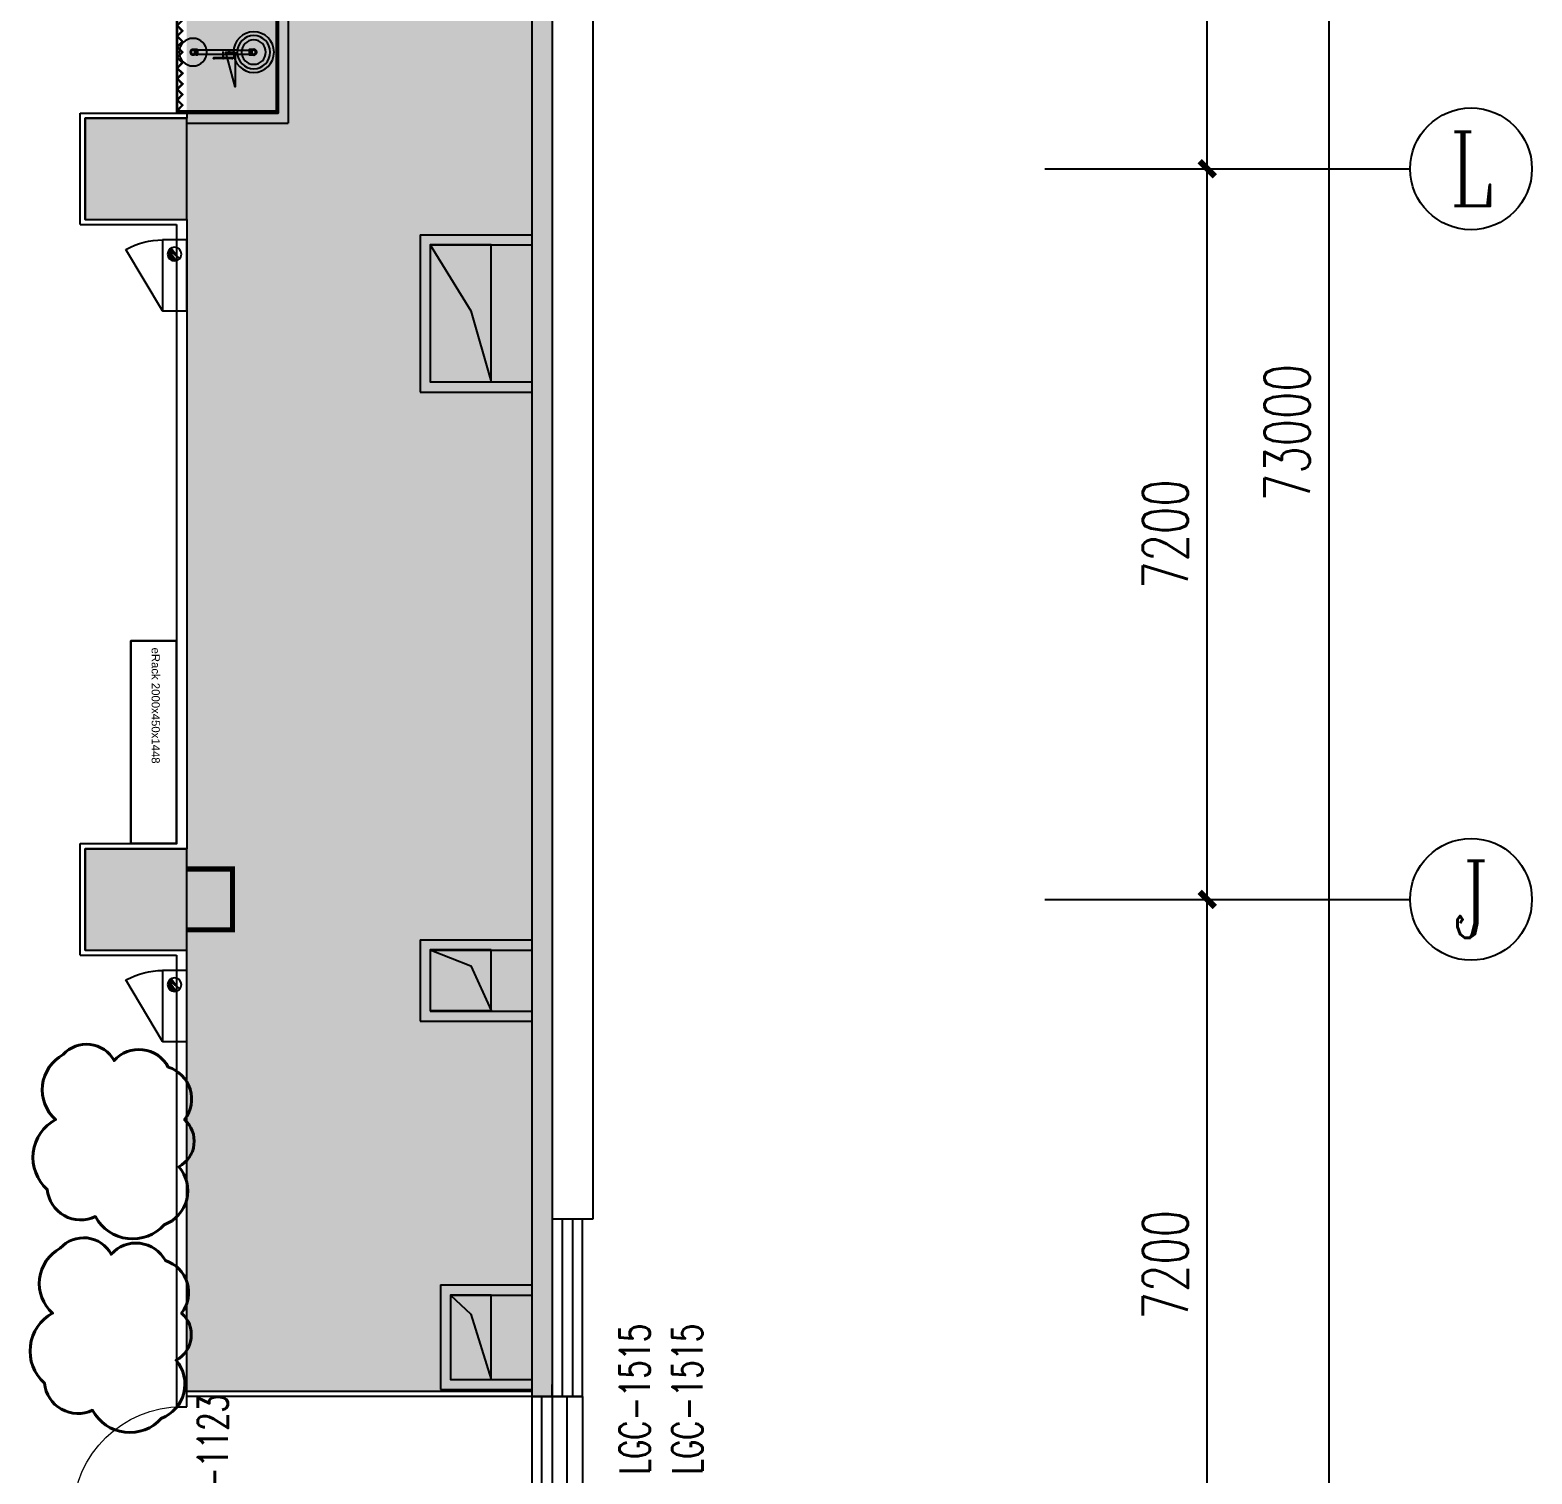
# Model space of a CAD drawing. Header units: millimetres. Extents: x -8492 to 79556, y -19137 to 79219.
# Drawn here: x 64756 to 79556, y 23138 to 37368 of the extents above; entities that cross this region are included whole.
import ezdxf
from ezdxf.enums import TextEntityAlignment as Align

# ---------------------------------------------------------------- set-up
doc = ezdxf.new("R2010")
doc.units = ezdxf.units.MM
doc.header["$LTSCALE"] = 10
doc.header["$MEASUREMENT"] = 0
doc.layers.add('F3建筑平面图.优秀版$0$0MFG电子货架', color=8, linetype='Continuous', lineweight=30)
doc.layers.add('F3建筑平面图.优秀版$0$MF-Check_20240425', color=8, linetype='Continuous', lineweight=40)
for name, color, linetype in [('F3建筑平面图.优秀版$0$AXIS_TEXT', 8, 'Continuous'), ('F3建筑平面图.优秀版$0$PUB_HATCH', 8, 'Continuous'), ('F3建筑平面图.优秀版$0$X01A-L0300$0$A-WALL-3（out）', 8, 'Continuous'), ('F3建筑平面图.优秀版$0$X01A-L0300$0$A-WALL-8', 8, 'Continuous'), ('F3建筑平面图.优秀版$0$X01A-L0300$0$AXIS', 8, 'Continuous'), ('F3建筑平面图.优秀版$0$X01A-L0300$0$AXIS_TEXT', 8, 'Continuous'), ('F3建筑平面图.优秀版$0$X01A-L0300$0$COLUMN', 8, 'Continuous'), ('F3建筑平面图.优秀版$0$X01A-L0300$0$CURTWALL', 8, 'Continuous'), ('F3建筑平面图.优秀版$0$X01A-L0300$0$Emergency Eye-washer', 8, 'Continuous'), ('F3建筑平面图.优秀版$0$X01A-L0300$0$GROUND', 8, 'Continuous'), ('F3建筑平面图.优秀版$0$X01A-L0300$0$H-楼板洞', 8, 'Continuous'), ('F3建筑平面图.优秀版$0$X01A-L0300$0$PUB_HATCH', 8, 'Continuous'), ('F3建筑平面图.优秀版$0$X01A-L0300$0$W_FH_HYDRANT', 8, 'Continuous'), ('F3建筑平面图.优秀版$0$X01A-L0300$0$WALL', 8, 'Continuous'), ('F3建筑平面图.优秀版$0$X01A-L0300$0$X1AA-L1000$0$STAIR', 8, 'Continuous'), ('F3建筑平面图.优秀版$0$X01A-L0300$0$X1AA-L3000$0$a-wall-4', 8, 'Continuous'), ('F3建筑平面图.优秀版$0$X01A-L0300$0$X1AA-L3000$0$A-格栅板', 8, 'Continuous'), ('F3建筑平面图.优秀版$0$X01A-L0300$0$X1AA-L3000$0$WINDOW', 8, 'Continuous'), ('F3建筑平面图.优秀版$0$X01A-L0300$0$X1AA-L3000$0$WINDOW_TEXT', 8, 'Continuous'), ('F3建筑平面图.优秀版$0$X01A-L0300$0$水-设备-消火栓', 8, 'Continuous')]:
    doc.layers.add(name, color=color, linetype=linetype)
doc.styles.add('F3建筑平面图.优秀版$0$COMPLEX', font='COMPLEX')
doc.styles.add('F3建筑平面图.优秀版$0$Standard', font='arial.ttf')
doc.styles.add('F3建筑平面图.优秀版$0$X01A-L0300$0$_TCH_AXIS', font='COMPLEX', dxfattribs={"bigfont": 'GBCBIG'})
doc.styles.add('F3建筑平面图.优秀版$0$X01A-L0300$0$_TCH_DIM_T3', font='SIMPLEX', dxfattribs={"width": 0.705882, "bigfont": 'GBCBIG'})
doc.styles.add('F3建筑平面图.优秀版$0$X01A-L0300$0$X1AA-L3000$0$_TCH_WINDOW', font='SIMPLEX', dxfattribs={"height": 3.5, "bigfont": 'GBCBIG'})
doc.dimstyles.new('F3建筑平面图.优秀版$0$X01A-L0300$0$_TCH_ARCH&&150', dxfattribs={"dimtxt": 446.25, "dimasz": 150, "dimexe": 375, "dimexo": 450, "dimgap": 189.375, "dimtad": 1, "dimdec": 0, "dimzin": 0, "dimdsep": 46, "dimtxsty": 'F3建筑平面图.优秀版$0$X01A-L0300$0$_TCH_DIM_T3', "dimblk": 'F3建筑平面图.优秀版$0$X01A-L0300$0$_ArchTick', "dimcen": 0.09, "dimclrt": 7, "dimazin": 2, "dimtfac": 1, "dimtdec": 0, "dimtix": 1, "dimtmove": 2, "dimatfit": 3, "dimfxl": 1, "dimtolj": 1, "dimtzin": 0, "dimarcsym": 0})

# ---------------------------------------------------------------- blocks, each defined once
blk = doc.blocks.new('F3建筑平面图.优秀版$0$X01A-L0300$0$XF1L10-PP-IW-PIP-LK$0$shower room')
for p, q in [((230, 590), (-760, 590)), ((-754, 467), (-702, 519)), ((-754, 362), (-702, 414)), ((-754, 257), (-702, 310)), ((-754, 153), (-702, 205)), ((-754, 48), (-702, 100)), ((-566, 27), (-593, 27)), ((-396, 62), (-395, 63)), ((-394, 63), (-395, 63)), ((-209, 63), (-394, 63)), ((-394, 55), (-393, 55)), ((-394, 55), (-394, 55)), ((-209, 55), (-394, 55)), ((-302, 55), (-302, 63)), ((-210, 63), (-209, 63)), ((-210, 56), (-210, 56)), ((-209, 63), (-209, 63)), ((-209, 55), (-209, 55)), ((-207, 63), (-208, 63)), ((-207, 56), (-208, 55)), ((-207, 63), (-207, 62)), ((-206, 62), (-207, 62)), ((-206, 57), (-207, 56)), ((-207, 56), (-207, 56)), ((-161, 19), (-44, 19)), ((-32, -27), (-32, 27)), ((-754, -57), (-702, -4)), ((-754, -161), (-702, -109)), ((-566, -27), (-593, -27)), ((-754, -266), (-702, -214)), ((-754, -371), (-702, -318)), ((-754, -475), (-702, -423)), ((-754, -580), (-702, -528)), ((220, -510), (240, -510)), ((240, -550), (220, -550)), ((270, -514), (224, -514)), ((224, -546), (270, -546))]:
    blk.add_line(p, q)
at = {"flags": 128}
blk.add_lwpolyline([(240, -600), (-760, -600), (-760, 600), (240, 600)], close=True, dxfattribs=at)
for points in [[(-760, -590), (230, -590), (230, 590)], [(-702, 527), (-702, 527), (-758, 471), (-754, 467)], [(-754, 571), (-702, 519), (-697, 523), (-754, 580), (-754, 580)], [(-754, 467), (-702, 414), (-697, 418), (-754, 475), (-754, 475)], [(220, -580), (220, 580), (-750, 580), (-750, -580), (220, -580)], [(-702, 423), (-702, 423), (-758, 366), (-754, 362)], [(-702, 318), (-702, 318), (-758, 261), (-754, 257)], [(-754, 362), (-702, 310), (-697, 314), (-754, 370), (-754, 370)], [(-182, 341), (-182, 341), (-275, 0), (-275, 0)], [(-182, 0), (-182, 341), (-182, 341)], [(-702, 213), (-702, 213), (-758, 157), (-754, 153)], [(-754, 257), (-702, 205), (-697, 209), (-754, 266), (-754, 266)], [(-754, 153), (-702, 100), (-697, 104), (-754, 161), (-754, 161)], [(-702, 109), (-702, 109), (-758, 52), (-754, 48)], [(-754, 48), (-702, -4), (-697, 0), (-754, 56), (-754, 56)], [(-702, 4), (-702, 4), (-754, -48)], [(-396, 62), (-396, 62), (-397, 60)], [(-396, 56), (-396, 57), (-397, 58), (-397, 59), (-397, 60)], [(-393, 55), (-394, 55), (-394, 55), (-395, 56), (-395, 56), (-395, 57), (-396, 57), (-396, 58), (-396, 59), (-396, 59), (-396, 60), (-396, 61), (-395, 62), (-395, 62), (-395, 62), (-395, 63), (-394, 63)], [(-396, 56), (-395, 56), (-394, 55)], [(-394, 63), (-393, 63), (-393, 63), (-393, 63), (-393, 63), (-393, 63), (-393, 63), (-392, 62), (-392, 60), (-392, 60), (-392, 59), (-392, 59), (-392, 57), (-392, 56), (-393, 56), (-393, 55), (-393, 55), (-393, 55), (-393, 55)], [(-384, 60), (-384, 59), (-384, 59), (-384, 58), (-384, 57), (-384, 56), (-384, 56), (-385, 56), (-385, 55), (-385, 55), (-385, 55), (-386, 55), (-386, 55), (-386, 55), (-387, 56), (-387, 56), (-387, 57), (-388, 57), (-388, 58), (-388, 59), (-388, 59), (-388, 60), (-388, 61), (-387, 62), (-387, 62), (-387, 62), (-387, 63), (-386, 63), (-386, 63), (-385, 63), (-385, 63), (-385, 63), (-385, 63), (-385, 63), (-384, 62), (-384, 62), (-384, 60)], [(-275, 0), (-275, 0), (-182, 0), (-182, 0)], [(-207, 58), (-207, 57), (-208, 57), (-208, 56), (-208, 56), (-209, 55), (-210, 55), (-211, 55), (-211, 55), (-212, 55), (-212, 55), (-213, 56), (-213, 56), (-213, 56), (-214, 57), (-215, 58), (-215, 59), (-215, 59), (-215, 60), (-214, 62), (-213, 62), (-213, 63), (-213, 63), (-212, 63), (-212, 63), (-211, 63), (-210, 63), (-210, 63), (-209, 63), (-208, 62), (-208, 62), (-208, 62), (-207, 61), (-207, 60), (-207, 59), (-207, 59), (-207, 58)], [(-215, 58), (-215, 59), (-215, 59), (-215, 60), (-215, 61), (-214, 62), (-214, 62), (-214, 62), (-214, 63), (-213, 63), (-212, 63), (-212, 63), (-212, 63), (-212, 63), (-211, 63), (-211, 62), (-211, 60), (-211, 60), (-211, 59), (-211, 59), (-211, 57), (-211, 56), (-212, 56), (-212, 55), (-212, 55), (-212, 55), (-213, 55), (-213, 55), (-214, 56), (-214, 56), (-214, 57), (-214, 57), (-215, 58)], [(-210, 57), (-210, 59), (-210, 57), (-210, 59), (-210, 60), (-210, 62), (-210, 62), (-210, 63)], [(-210, 63), (-210, 63), (-210, 63)], [(-210, 57), (-210, 56), (-210, 56)], [(-210, 56), (-210, 55), (-209, 55)], [(-209, 63), (-209, 63), (-208, 63)], [(-209, 55), (-209, 55), (-208, 55)], [(-206, 62), (-206, 60), (-205, 59)], [(-206, 57), (-206, 58), (-205, 59)], [(-758, -52), (-702, -109), (-697, -105), (-754, -48), (-758, -52)], [(-702, -101), (-702, -101), (-754, -153)], [(-161, -19), (-161, -19), (-44, -19), (-44, -19)], [(-758, -157), (-702, -214), (-697, -209), (-754, -153), (-758, -157)], [(-702, -205), (-702, -205), (-758, -262), (-754, -266)], [(-754, -266), (-702, -318), (-697, -314), (-754, -258), (-754, -258)], [(-758, -366), (-702, -423), (-697, -419), (-754, -362), (-758, -366)], [(-702, -310), (-702, -310), (-754, -362)], [(-702, -415), (-702, -415), (-754, -467)], [(-758, -471), (-702, -528), (-697, -523), (-754, -467), (-758, -471)], [(-702, -519), (-702, -519), (-758, -576), (-754, -580)], [(224, -514), (224, -515), (224, -519), (224, -524), (224, -530), (224, -536), (224, -541), (224, -545), (224, -546)], [(240, -510), (270, -510), (270, -512), (270, -516), (270, -522), (270, -530), (270, -538), (270, -544), (270, -548), (270, -550), (240, -550)], [(-246, -600), (-246, -597), (-245, -597), (-241, -597), (-236, -597), (-230, -597), (-224, -597), (-219, -597), (-215, -597), (-214, -597), (-214, -600)]]:
    blk.add_lwpolyline(points, dxfattribs=at)
for points in [[(-554, -27), (-566, -27), (-566, 27), (-554, 27)], [(-243, -19), (-554, -19), (-554, 19), (-243, 19)], [(-297, 0), (-306, 0), (-306, 59), (-297, 59)], [(-161, -21), (-243, -21), (-243, 21), (-161, 21)]]:
    blk.add_lwpolyline(points, close=True)
blk.add_lwpolyline([(-13, -27), (-44, -27), (-44, 27), (-14, 27)])
for centre, radius in [((0, 0), 200), ((0, 0), 163), ((-598, 0), 136), ((-598, 0), 27.4), ((-598, 0), 26), ((-598, 0), 23.5), ((-598, 0), 18.5), ((-302, 59), 4.14), ((0, 0), 120), ((0, 0), 30), ((0, 0), 27), ((0, 0), 25.5), ((0, 0), 23), ((0, 0), 18.5)]:
    blk.add_circle(centre, radius)
blk = doc.blocks.new('F3建筑平面图.优秀版$0$X01A-L0300$0$A$C1ad6b742')
at = {"layer": 'F3建筑平面图.优秀版$0$X01A-L0300$0$Emergency Eye-washer', "xscale": -1, "rotation": 180}
blk.add_blockref('F3建筑平面图.优秀版$0$X01A-L0300$0$XF1L10-PP-IW-PIP-LK$0$shower room', (66960, -31850), dxfattribs=at)
blk = doc.blocks.new('F3建筑平面图.优秀版$0$X01A-L0300$0$A$C407b7fa1')
at = {"layer": 'F3建筑平面图.优秀版$0$X01A-L0300$0$H-楼板洞'}
for points in [[(69300, -33750), (68700, -33750), (68700, -35100), (69300, -35100)], [(69299, -40696), (68699, -40696), (68699, -41296), (69299, -41296)], [(69300, -44100), (68900, -44100), (68900, -44930), (69300, -44930)]]:
    blk.add_lwpolyline(points, close=True, dxfattribs=at)
for points in [[(68700, -33750), (69099, -34399), (69300, -35100)], [(68699, -40696), (69098, -40856), (69299, -41296)], [(68900, -44100), (69099, -44289), (69300, -44930)]]:
    blk.add_lwpolyline(points, dxfattribs=at)
blk = doc.blocks.new('F3建筑平面图.优秀版$0$X01A-L0300$0$FIRELIB$SYSLIB$00000008')
at = {"layer": 'F3建筑平面图.优秀版$0$X01A-L0300$0$W_FH_HYDRANT'}
h = blk.add_hatch(color=256, dxfattribs=at)
edge = h.paths.add_edge_path()
edge.add_ellipse((0.486, 0.5), major_axis=(0, -0.286), ratio=0.333333, start_angle=40.3112, end_angle=220.3112, ccw=False)
edge.add_line((0.547, 0.282), (0.424, 0.718))
at = {"layer": 'F3建筑平面图.优秀版$0$X01A-L0300$0$W_FH_HYDRANT', "linetype": 'Continuous'}
blk.add_line((1.286, 1), (0.42, 2.5), dxfattribs=at)
at = {"layer": 'F3建筑平面图.优秀版$0$X01A-L0300$0$W_FH_HYDRANT'}
blk.add_line((0.547, 0.282), (0.424, 0.718), dxfattribs=at)
at = {"layer": 'F3建筑平面图.优秀版$0$X01A-L0300$0$W_FH_HYDRANT', "linetype": 'Continuous'}
blk.add_lwpolyline([(0.286, 1), (1.286, 1), (1.286, 0), (0.286, 0)], close=True, dxfattribs=at)
blk.add_arc((8.623, 1.011), 8.337, 169.7141, 180.0781, dxfattribs=at)
at = {"layer": 'F3建筑平面图.优秀版$0$X01A-L0300$0$W_FH_HYDRANT'}
blk.add_ellipse((0.486, 0.5), major_axis=(0, 0.286), ratio=0.333333, dxfattribs=at)
blk = doc.blocks.new('F3建筑平面图.优秀版$0$X01A-L0300$0$_ArchTick')
at = {"color": 0, "linetype": 'ByBlock', "const_width": 0.4}
blk.add_lwpolyline([(-0.5, -0.5), (0.5, 0.5)], dxfattribs=at)
blk = doc.blocks.new('*D235')
at = {"layer": 'F3建筑平面图.优秀版$0$X01A-L0300$0$AXIS', "color": 0, "lineweight": -2, "transparency": 16777216}
for p, q in [((75456, 28800), (76731, 28800)), ((76356, 21600), (76356, 28800)), ((75456, 21600), (76731, 21600))]:
    blk.add_line(p, q, dxfattribs=at)
at = {"layer": 'F3建筑平面图.优秀版$0$X01A-L0300$0$AXIS', "color": 0, "lineweight": -2, "transparency": 16777216, "xscale": 150, "yscale": 150, "zscale": 150}
for p, rotation in [((76356, 28800), 90), ((76356, 21600), 270)]:
    blk.add_blockref('F3建筑平面图.优秀版$0$X01A-L0300$0$_ArchTick', p, dxfattribs=dict(at, rotation=rotation))
at = {"layer": 'F3建筑平面图.优秀版$0$X01A-L0300$0$AXIS', "color": 7, "transparency": 16777216, "insert": (75943, 25200), "char_height": 446.2, "attachment_point": 5, "rotation": 90, "style": 'F3建筑平面图.优秀版$0$X01A-L0300$0$_TCH_DIM_T3'}
blk.add_mtext('\\A1;7200', dxfattribs=at)
blk = doc.blocks.new('*D236')
at = {"layer": 'F3建筑平面图.优秀版$0$X01A-L0300$0$AXIS', "color": 0, "lineweight": -2, "transparency": 16777216}
for p, q in [((75456, 36000), (76731, 36000)), ((76356, 28800), (76356, 36000)), ((75456, 28800), (76731, 28800))]:
    blk.add_line(p, q, dxfattribs=at)
at = {"layer": 'F3建筑平面图.优秀版$0$X01A-L0300$0$AXIS', "color": 0, "lineweight": -2, "transparency": 16777216, "xscale": 150, "yscale": 150, "zscale": 150}
for p, rotation in [((76356, 36000), 90), ((76356, 28800), 270)]:
    blk.add_blockref('F3建筑平面图.优秀版$0$X01A-L0300$0$_ArchTick', p, dxfattribs=dict(at, rotation=rotation))
at = {"layer": 'F3建筑平面图.优秀版$0$X01A-L0300$0$AXIS', "color": 7, "transparency": 16777216, "insert": (75943, 32400), "char_height": 446.2, "attachment_point": 5, "rotation": 90, "style": 'F3建筑平面图.优秀版$0$X01A-L0300$0$_TCH_DIM_T3'}
blk.add_mtext('\\A1;7200', dxfattribs=at)
blk = doc.blocks.new('*D237')
at = {"layer": 'F3建筑平面图.优秀版$0$X01A-L0300$0$AXIS', "color": 0, "lineweight": -2, "transparency": 16777216}
for p, q in [((75456, 43200), (76731, 43200)), ((76356, 36000), (76356, 43200)), ((75456, 36000), (76731, 36000))]:
    blk.add_line(p, q, dxfattribs=at)
at = {"layer": 'F3建筑平面图.优秀版$0$X01A-L0300$0$AXIS', "color": 0, "lineweight": -2, "transparency": 16777216, "xscale": 150, "yscale": 150, "zscale": 150}
for p, rotation in [((76356, 43200), 90), ((76356, 36000), 270)]:
    blk.add_blockref('F3建筑平面图.优秀版$0$X01A-L0300$0$_ArchTick', p, dxfattribs=dict(at, rotation=rotation))
at = {"layer": 'F3建筑平面图.优秀版$0$X01A-L0300$0$AXIS', "color": 7, "transparency": 16777216, "insert": (75943, 39600), "char_height": 446.2, "attachment_point": 5, "rotation": 90, "style": 'F3建筑平面图.优秀版$0$X01A-L0300$0$_TCH_DIM_T3'}
blk.add_mtext('\\A1;7200', dxfattribs=at)
blk = doc.blocks.new('*D242')
at = {"layer": 'F3建筑平面图.优秀版$0$X01A-L0300$0$AXIS', "color": 0, "lineweight": -2, "transparency": 16777216}
for p, q in [((75456, 69900), (77931, 69900)), ((77556, -3100), (77556, 69900)), ((75456, -3100), (77931, -3100))]:
    blk.add_line(p, q, dxfattribs=at)
at = {"layer": 'F3建筑平面图.优秀版$0$X01A-L0300$0$AXIS', "color": 0, "lineweight": -2, "transparency": 16777216, "xscale": 150, "yscale": 150, "zscale": 150}
for p, rotation in [((77556, 69900), 90), ((77556, -3100), 270)]:
    blk.add_blockref('F3建筑平面图.优秀版$0$X01A-L0300$0$_ArchTick', p, dxfattribs=dict(at, rotation=rotation))
at = {"layer": 'F3建筑平面图.优秀版$0$X01A-L0300$0$AXIS', "color": 7, "transparency": 16777216, "insert": (77143, 33400), "char_height": 446.2, "attachment_point": 5, "rotation": 90, "style": 'F3建筑平面图.优秀版$0$X01A-L0300$0$_TCH_DIM_T3'}
blk.add_mtext('\\A1;73000', dxfattribs=at)
blk = doc.blocks.new('F3建筑平面图.优秀版$0$_AXISO')
blk.add_circle((0, 0), 0.5)
at = {"layer": 'F3建筑平面图.优秀版$0$AXIS_TEXT', "style": 'F3建筑平面图.优秀版$0$COMPLEX', "width": 1.041667}
blk.add_attdef('A', text='', height=0.56, dxfattribs=at).set_placement((-0.25, -0.28), (0.25, -0.28), align=Align.FIT)
blk = doc.blocks.new('F3建筑平面图.优秀版$0$_FZH')
blk.add_lwpolyline([(-0.5, -0.5), (0.5, -0.5), (0.5, 0.5), (-0.5, 0.5)], close=True)
at = {"layer": 'F3建筑平面图.优秀版$0$PUB_HATCH'}
blk.add_solid([(-0.5, -0.5), (0.5, -0.5), (-0.5, 0.5), (0.5, 0.5)], dxfattribs=at)
blk = doc.blocks.new('F3建筑平面图.优秀版$0$X01A-L0300$0$X1AA-L3000$0$$DorLib2D$00000001')
for p, q in [((0.45, 0.975), (0.5, 0.975)), ((0.45, 0), (0.45, 0.975)), ((0.5, 0), (0.5, 0.975)), ((0.5, 0), (0.45, 0))]:
    blk.add_line(p, q)
at = {"lineweight": 13}
blk.add_arc((0.475, 0), 0.975, 91.4693, 180, dxfattribs=at)
blk = doc.blocks.new('F3建筑平面图.优秀版$0$X01A-L0300$0$X1AA-L3000$0$$WINLIB2D$00000002')
at = {"color": 0}
for points in [[(-0.5, 0.5), (0.5, 0.5)], [(-0.5, 0.5), (-0.5, -0.5)], [(0.5, 0.5), (0.5, -0.5)], [(0.5, 0), (-0.5, 0)], [(-0.5, -0.5), (0.5, -0.5)]]:
    blk.add_lwpolyline(points, dxfattribs=at)
blk = doc.blocks.new('F3建筑平面图.优秀版$0$eRack 2000x450x1448')
blk.add_lwpolyline([(0, 0), (2000, 0), (2000, -450), (0, -450)], close=True)
at = {"insert": (68, -166), "char_height": 80, "width": 2085.06, "attachment_point": 1, "style": 'F3建筑平面图.优秀版$0$Standard'}
blk.add_mtext('eRack 2000x450x1448', dxfattribs=at)
blk = doc.blocks.new('F3建筑平面图.优秀版')
at = {"layer": 'F3建筑平面图.优秀版$0$X01A-L0300$0$PUB_HATCH'}
for points in [[(69699.982, 53599.971), (69699.982, 35300), (69899.982, 35300), (69899.982, 53599.971)], [(69899.982, 35300), (69699.982, 35300), (69699.982, 33850), (69899.982, 33850)], [(69899.982, 33850), (69699.982, 33850), (69699.982, 28349.999), (69899.982, 28349.999)], [(69899.982, 28349.999), (69699.982, 28349.999), (69699.982, 27649.999), (69899.982, 27649.999)], [(69899.982, 27649.999), (69699.982, 27649.999), (69699.982, 24949.999), (69899.982, 24949.999)], [(69899.982, 24949.999), (69699.982, 24949.999), (69699.982, 24019.999), (69899.982, 24019.999)], [(69699.982, 24019.999), (69699.982, 23900), (69899.982, 23900), (69899.982, 24019.999)]]:
    blk.add_hatch(color=256, dxfattribs=at).paths.add_polyline_path(points)
at = {"layer": 'F3建筑平面图.优秀版$0$X01A-L0300$0$X1AA-L3000$0$A-格栅板'}
h = blk.add_hatch(dxfattribs=at)
h.set_pattern_fill('虚线方格', color=256, scale=200)
h.set_pattern_definition([(360, (16, -6e-08), (5e-14, 200), [36, -30, 36, -30, 36, -32]), (90, (200, 16), (-200, 6e-14), [36, -30, 36, -30, 36, -32])])
h.paths.add_polyline_path([(66299.996, 53575.004), (69699.982, 53575.004), (69699.971, 23949.999), (66300.005, 23950.001)])
at = {"layer": 'F3建筑平面图.优秀版$0$MF-Check_20240425'}
for points in [[(65082.688, 27270.323, 0.52056705), (65007.073, 26629.91, 0.52056705), (64925.787, 25941.471, 0.52056705), (65400.228, 25673.502, 0.52056705), (66078.083, 25593.466, 0.52056705), (66223.218, 26165.936, 0.52056705), (66278.018, 26630.053, 0.52056705), (66118.138, 27148.064, 0.52056705), (65583.503, 27211.19, 0.52056705)], [(65054.119, 25362.344, 0.52056705), (64978.503, 24721.931, 0.52056705), (64897.217, 24033.492, 0.52056705), (65371.658, 23765.523, 0.52056705), (66049.514, 23685.486, 0.52056705), (66194.649, 24257.956, 0.52056705), (66249.449, 24722.073, 0.52056705), (66089.569, 25240.085, 0.52056705), (65554.933, 25303.211, 0.52056705)]]:
    blk.add_lwpolyline(points, format="xyb", close=True, dxfattribs=at)
at = {"layer": 'F3建筑平面图.优秀版$0$X01A-L0300$0$A-WALL-3（out）'}
for p, q in [((69900, 42700), (69900, 25650)), ((70300, 42700), (70300, 25650)), ((70300, 25650), (69900, 25650))]:
    blk.add_line(p, q, dxfattribs=at)
at = {"layer": 'F3建筑平面图.优秀版$0$X01A-L0300$0$A-WALL-8'}
for p, q in [((67200, 37750), (67200, 36550)), ((67300, 37850), (67300, 36450)), ((66300, 36550), (67200, 36550)), ((66300, 36550), (66300, 36500)), ((66300, 36450), (67300, 36450)), ((66200, 35450), (66200, 29350)), ((66300, 35500), (66300, 29300)), ((68600.001, 35350), (68600.001, 33800)), ((68600.001, 35350), (69699.982, 35350)), ((68700.001, 35250), (68700.001, 33900)), ((68700.001, 35250), (69699.982, 35250)), ((68700.001, 33900), (69699.982, 33900)), ((68600.001, 33800), (69699.982, 33800)), ((66300, 23800), (66300, 28300)), ((68600.001, 28400), (68600.001, 27600)), ((68600.001, 28400), (69699.982, 28400)), ((68700.001, 28300), (68700.001, 27700)), ((68700.001, 28300), (69699.982, 28300)), ((66200, 28250), (66200, 23800)), ((68700.001, 27700), (69699.982, 27700)), ((68600.001, 27600), (69699.982, 27600)), ((68800.001, 25000), (68800.001, 23970)), ((68800.001, 25000), (69699.982, 24999.999)), ((68900.001, 24900), (68900.001, 24070)), ((68900.001, 24900), (69699.982, 24899.999)), ((68900.001, 24070), (69699.982, 24070)), ((68800.001, 23970), (69699.982, 23970)), ((66200, 23800), (66300, 23800))]:
    blk.add_line(p, q, dxfattribs=at)
at = {"layer": 'F3建筑平面图.优秀版$0$X01A-L0300$0$AXIS'}
for p, q in [((74755.76, 36000), (78355.76, 36000)), ((74755.76, 28800), (78355.76, 28800))]:
    blk.add_line(p, q, dxfattribs=at)
at = {"layer": 'F3建筑平面图.优秀版$0$X01A-L0300$0$COLUMN', "const_width": 50}
blk.add_lwpolyline([(66300, 29100), (66750, 29100), (66750, 28500), (66300, 28500)], dxfattribs=at)
at = {"layer": 'F3建筑平面图.优秀版$0$X01A-L0300$0$CURTWALL'}
for p, q in [((69900, 25650), (69900, 23900)), ((70200, 25650), (69900, 25650)), ((70000, 25650), (70000, 23900)), ((70100, 25650), (70100, 23900)), ((70200, 23900), (70200, 25650)), ((69900, 23900), (70200, 23900))]:
    blk.add_line(p, q, dxfattribs=at)
at = {"layer": 'F3建筑平面图.优秀版$0$X01A-L0300$0$WALL'}
for p, q in [((69699.982, 53599.971), (69699.982, 35300)), ((69899.982, 53599.971), (69899.982, 35300)), ((69699.982, 35300), (69699.982, 33850)), ((69899.982, 35300), (69899.982, 33850)), ((69699.982, 33850), (69699.982, 28349.999)), ((69899.982, 33850), (69899.982, 28349.999)), ((69699.982, 28349.999), (69699.982, 27649.999)), ((69899.982, 28349.999), (69899.982, 27649.999)), ((69699.982, 27649.999), (69699.982, 24949.999)), ((69899.982, 27649.999), (69899.982, 24949.999)), ((69699.982, 24949.999), (69699.982, 24019.999)), ((69899.982, 24949.999), (69899.982, 24019.999)), ((69699.982, 24019.999), (69699.982, 23900)), ((69899.982, 23900), (69899.982, 24019.999)), ((69699.982, 23900), (69899.982, 23900))]:
    blk.add_line(p, q, dxfattribs=at)
at = {"layer": 'F3建筑平面图.优秀版$0$X01A-L0300$0$X1AA-L1000$0$STAIR'}
for points in [[(69699.982, 23900), (66300, 23900)], [(69699.982, 23950), (66302.001, 23950)]]:
    blk.add_lwpolyline(points, dxfattribs=at)
at = {"layer": 'F3建筑平面图.优秀版$0$X01A-L0300$0$X1AA-L3000$0$a-wall-4'}
for p, q in [((65250, 35450), (65250, 36550)), ((65250, 36550), (66300, 36550)), ((65300, 35500), (65300, 36500)), ((65300, 36500), (66300, 36500)), ((66300, 36550), (66300, 36500)), ((65250, 35450), (66200, 35450)), ((65300, 35500), (66300, 35500)), ((65250, 28250), (65250, 29350)), ((65250, 29350), (66200, 29350)), ((65300, 28300), (65300, 29300)), ((65300, 29300), (66300, 29300)), ((65300, 28300), (66300, 28300)), ((65250, 28250), (66200, 28250))]:
    blk.add_line(p, q, dxfattribs=at)
blk.add_blockref('F3建筑平面图.优秀版$0$X01A-L0300$0$A$C407b7fa1', (0, 69000))
at = {"layer": 'F3建筑平面图.优秀版$0$0MFG电子货架', "rotation": 270}
blk.add_blockref('F3建筑平面图.优秀版$0$eRack 2000x450x1448', (66200, 31350), dxfattribs=at)
at = {"layer": 'F3建筑平面图.优秀版$0$X01A-L0300$0$AXIS'}
ref = blk.add_blockref('F3建筑平面图.优秀版$0$_AXISO', (78955.76, 36000), dxfattribs=dict(at, xscale=1200, yscale=1200, zscale=1200))
ref.add_attrib('A', 'L', dxfattribs={"layer": 'F3建筑平面图.优秀版$0$X01A-L0300$0$AXIS_TEXT', "height": 729.324, "style": 'F3建筑平面图.优秀版$0$X01A-L0300$0$_TCH_AXIS', "width": 0.8}).set_placement((78747.381, 35635.338), (79164.138, 35635.338), align=Align.FIT)
ref = blk.add_blockref('F3建筑平面图.优秀版$0$_AXISO', (78955.76, 28800), dxfattribs=dict(at, xscale=1200, yscale=1200, zscale=1200))
ref.add_attrib('A', 'J', dxfattribs={"layer": 'F3建筑平面图.优秀版$0$X01A-L0300$0$AXIS_TEXT', "height": 758.403, "style": 'F3建筑平面图.优秀版$0$X01A-L0300$0$_TCH_AXIS', "width": 0.909091}).set_placement((78775.187, 28420.799), (79136.332, 28420.799), align=Align.FIT)
at = {"layer": 'F3建筑平面图.优秀版$0$X01A-L0300$0$COLUMN', "xscale": 1000, "yscale": 1000, "zscale": 1000, "rotation": 89.99999999999999}
for p in [(65800, 36000), (65800, 28800)]:
    blk.add_blockref('F3建筑平面图.优秀版$0$_FZH', p, dxfattribs=at)
at = {"layer": 'F3建筑平面图.优秀版$0$X01A-L0300$0$GROUND'}
blk.add_blockref('F3建筑平面图.优秀版$0$X01A-L0300$0$A$C1ad6b742', (0, 69000), dxfattribs=at)
at = {"layer": 'F3建筑平面图.优秀版$0$X01A-L0300$0$X1AA-L3000$0$WINDOW'}
ref = blk.add_blockref('F3建筑平面图.优秀版$0$X01A-L0300$0$X1AA-L3000$0$$DorLib2D$00000001', (66250, 23250), dxfattribs=dict(at, xscale=1100, yscale=-1100, zscale=100, rotation=269.9999986533755))
ref.add_attrib('A', 'CM-1123', (66705.25, 22565), dxfattribs={"layer": 'F3建筑平面图.优秀版$0$X01A-L0300$0$X1AA-L3000$0$WINDOW_TEXT', "height": 297.5, "rotation": 89.9999987, "style": 'F3建筑平面图.优秀版$0$X01A-L0300$0$X1AA-L3000$0$_TCH_WINDOW', "width": 0.705882})
at = {"layer": 'F3建筑平面图.优秀版$0$X01A-L0300$0$X1AA-L3000$0$WINDOW', "xscale": 1500}
for p, yscale, zscale, rotation in [((69799.982, 23150), 200, 200, 269.9999999999528), ((70050, 23150), 300, 300, 269.9999999999995)]:
    blk.add_blockref('F3建筑平面图.优秀版$0$X01A-L0300$0$X1AA-L3000$0$$WINLIB2D$00000002', p, dxfattribs=dict(at, yscale=yscale, zscale=zscale, rotation=rotation))
at = {"layer": 'F3建筑平面图.优秀版$0$X01A-L0300$0$水-设备-消火栓', "xscale": -700, "yscale": 240, "zscale": 700, "rotation": 90.00000000009841}
for p in [(66300, 35500), (66300, 28300)]:
    blk.add_blockref('F3建筑平面图.优秀版$0$X01A-L0300$0$FIRELIB$SYSLIB$00000008', p, dxfattribs=at)
at = {"layer": 'F3建筑平面图.优秀版$0$X01A-L0300$0$X1AA-L3000$0$WINDOW_TEXT', "style": 'F3建筑平面图.优秀版$0$X01A-L0300$0$X1AA-L3000$0$_TCH_WINDOW', "width": 0.705882}
for p in [(70862.982, 23132.234), (71381, 23132.234)]:
    blk.add_text('LGC-1515', height=297.5, rotation=90, dxfattribs=at).set_placement(p)
at = {"layer": 'F3建筑平面图.优秀版$0$X01A-L0300$0$AXIS'}
for p1, p2, distance, picture, middle in [((75005.76, -3100), (75005.76, 69900), -2550, '*D242', (77143.26, 33400)), ((75005.76, 36000), (75005.76, 43200), -1350, '*D237', (75943.26, 39600)), ((75005.76, 28800), (75005.76, 36000), -1350, '*D236', (75943.26, 32400)), ((75005.76, 21600), (75005.76, 28800), -1350, '*D235', (75943.26, 25200))]:
    dim = blk.add_aligned_dim(p1=p1, p2=p2, distance=distance, dimstyle='F3建筑平面图.优秀版$0$X01A-L0300$0$_TCH_ARCH&&150', dxfattribs=at)
    dim.commit()
    dim.dimension.update_dxf_attribs({"geometry": picture, "text_midpoint": middle})

msp = doc.modelspace()

# ---------------------------------------------------------------- block references
msp.add_blockref('F3建筑平面图.优秀版', (0, 0))

doc.saveas('drawing.dxf')
